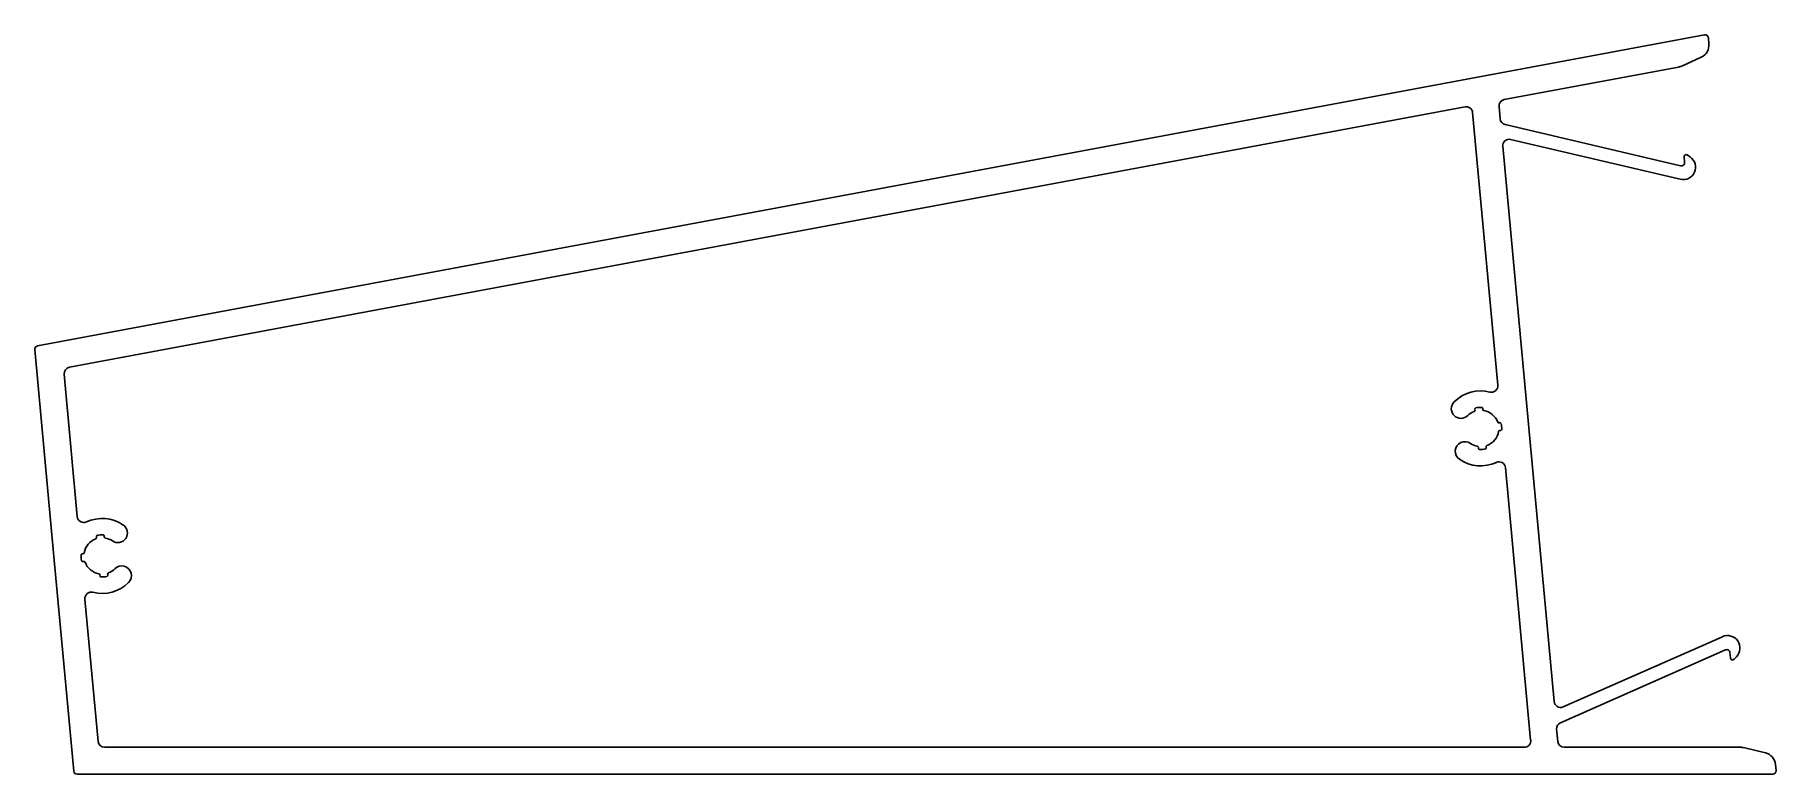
# Model space of a CAD drawing. Extents: x -85 to 120, y 13 to 100.
import ezdxf

# ---------------------------------------------------------------- set-up
doc = ezdxf.new("R2010")
doc.units = 0
doc.layers.get('0').update_dxf_attribs({"linetype": 'CONTINUOUS'})

msp = doc.modelspace()

# ---------------------------------------------------------------- linework, layer by layer
at = {"linetype": 'CONTINUOUS'}
for p, q in [((112, 99.96), (-85.14, 63.18)), ((112.51, 98.91), (112.45, 99.62)), ((109.29, 96.27), (111.6, 97.33)), ((88.31, 92.31), (108.92, 96.16)), ((-81.37, 60.65), (83.67, 91.44)), ((84.57, 90.77), (87.55, 58.53)), ((87.83, 90.04), (87.69, 91.49)), ((109.17, 84.49), (88.41, 89.36)), ((91.16, 53.94), (88.13, 86.78)), ((89.06, 87.59), (109.12, 82.88)), ((109.58, 85.53), (109.64, 84.89)), ((110.3, 85.52), (109.97, 85.75)), ((-85.45, 62.77), (-83.15, 37.82)), ((-80.43, 42.99), (-81.99, 59.83)), ((84.86, 55.62), (84.85, 55.66)), ((85.77, 55.75), (85.76, 55.7)), ((87.71, 54.08), (87.76, 54.09)), ((94.2, 21.11), (91.16, 53.94)), ((87.85, 53.17), (87.8, 53.18)), ((85.27, 51.1), (85.27, 51.14)), ((86.18, 51.23), (86.19, 51.18)), ((88.45, 48.78), (91.43, 16.54)), ((-78.16, 40.54), (-78.17, 40.59)), ((-77.25, 40.67), (-77.26, 40.62)), ((-83.15, 37.82), (-80.84, 12.88)), ((-79.83, 38.59), (-79.78, 38.59)), ((-79.69, 37.69), (-79.74, 37.67)), ((-77.75, 36.02), (-77.74, 36.07)), ((-76.84, 36.15), (-76.83, 36.1)), ((-77.97, 16.4), (-79.53, 33.24)), ((94.95, 18.62), (114.47, 27.22)), ((114.12, 28.79), (95.27, 20.48)), ((115, 26.91), (115.06, 26.28)), ((115.48, 26.12), (115.77, 26.41)), ((94.64, 16.4), (94.5, 17.85)), ((90.68, 15.71), (-77.22, 15.71)), ((116.36, 15.71), (95.39, 15.71)), ((119.21, 15.04), (116.75, 15.66)), ((-80.46, 12.53), (120.08, 12.53)), ((120.46, 12.95), (120.4, 13.66))]:
    msp.add_line(p, q, dxfattribs=at)
for centre, radius, start, end in [((110.95, 98.76), 1.57, 294.5762, 5.2842), ((112.07, 99.59), 0.381, 5.2842, 100.5685), ((108.63, 97.7), 1.57, 280.5685, 294.5762), ((83.81, 90.7), 0.762, 5.2842, 100.5685), ((88.45, 91.56), 0.762, 100.5685, 185.2842), ((88.58, 90.11), 0.762, 185.2842, 256.7755), ((88.88, 86.85), 0.762, 76.7755, 185.2842), ((109.46, 84.31), 1.47, 256.7755, 55.2842), ((109.26, 84.86), 0.38, 256.7755, 5.2842), ((109.83, 85.55), 0.249, 95.2842, 185.2842), ((109.83, 85.55), 0.249, 55.2842, 95.2842), ((-85.07, 62.8), 0.381, 100.5685, 185.2842), ((-81.23, 59.9), 0.762, 100.5685, 185.2842), ((85.52, 53.42), 4.43, 75.8056, 134.9504), ((86.79, 58.46), 0.762, 255.8056, 5.2842), ((83.19, 55.75), 1.14, 134.9504, 314.9504), ((84.71, 55.58), 0.152, 290.4786, 15.445), ((84.99, 55.7), 0.152, 102.9212, 195.445), ((85.52, 53.42), 2.49, 87.6498, 102.9212), ((85.61, 55.76), 0.152, 355.1258, 87.6498), ((85.91, 55.69), 0.152, 175.1258, 260.0925), ((85.52, 53.42), 2.15, 110.4786, 134.9504), ((85.52, 53.42), 2.15, 20.4786, 80.0925), ((87.67, 54.23), 0.152, 200.4786, 285.445), ((87.8, 53.95), 0.152, 12.9213, 105.445), ((85.52, 53.42), 2.49, 357.6473, 12.9213), ((83.66, 50.71), 1.14, 55.6181, 235.654), ((85.52, 53.42), 2.15, 235.6181, 260.0899), ((85.52, 53.42), 2.15, 290.476, 350.0899), ((87.78, 53.03), 0.152, 85.1235, 170.0899), ((87.86, 53.33), 0.152, 265.1235, 357.6473), ((85.52, 53.42), 4.43, 235.6274, 294.7629), ((85.12, 51.16), 0.152, 355.1235, 80.0899), ((85.42, 51.08), 0.152, 175.1235, 267.6473), ((85.52, 53.42), 2.49, 267.6473, 282.9187), ((86.04, 51.14), 0.152, 282.9187, 15.4427), ((86.32, 51.27), 0.152, 110.476, 195.4427), ((87.69, 48.71), 0.762, 5.2842, 114.7629), ((-79.68, 43.06), 0.762, 185.2842, 294.7629), ((-77.5, 38.34), 4.43, 55.6181, 114.7629), ((-75.64, 41.06), 1.14, 235.6181, 55.6181), ((-77.5, 38.34), 2.15, 110.476, 170.0899), ((-78.3, 40.5), 0.152, 290.476, 15.4427), ((-78.02, 40.63), 0.152, 102.9187, 195.4427), ((-77.5, 38.34), 2.49, 87.6472, 102.9187), ((-77.4, 40.68), 0.152, 355.1235, 87.6472), ((-77.1, 40.61), 0.152, 175.1235, 260.0899), ((-77.5, 38.34), 2.15, 55.6181, 80.0899), ((-79.84, 38.44), 0.152, 85.1235, 177.6472), ((-77.5, 38.34), 2.49, 177.6472, 192.9212), ((-79.78, 37.82), 0.152, 192.9212, 285.445), ((-79.76, 38.74), 0.152, 265.1235, 350.0899), ((-79.65, 37.54), 0.152, 20.4786, 105.445), ((-77.5, 38.34), 2.15, 200.4786, 260.0925), ((-75.18, 36.02), 1.14, 314.9144, 134.9504), ((-77.5, 38.34), 4.43, 255.8056, 314.9411), ((-77.9, 36.08), 0.152, 355.1258, 80.0925), ((-77.6, 36), 0.152, 175.1258, 267.6498), ((-77.5, 38.34), 2.49, 267.6498, 282.9212), ((-76.98, 36.06), 0.152, 282.9212, 15.445), ((-76.7, 36.19), 0.152, 110.4786, 195.445), ((-77.5, 38.34), 2.15, 290.4786, 314.9504), ((-78.77, 33.31), 0.762, 75.8056, 185.2842), ((114.72, 27.45), 1.47, 315.2842, 113.793), ((114.62, 26.88), 0.38, 5.2842, 113.793), ((115.31, 26.3), 0.249, 185.2842, 275.2842), ((115.31, 26.3), 0.249, 275.2842, 315.2842), ((94.96, 21.18), 0.762, 185.2842, 293.793), ((95.26, 17.92), 0.762, 113.793, 185.2842), ((90.68, 16.47), 0.762, 270, 5.2842), ((-77.22, 16.47), 0.762, 185.2842, 270), ((95.39, 16.47), 0.762, 185.2842, 270), ((116.36, 14.13), 1.57, 75.9923, 90.0722), ((118.83, 13.52), 1.57, 5.2842, 75.9923), ((-80.46, 12.91), 0.381, 185.2842, 270), ((120.08, 12.91), 0.381, 270, 5.2842)]:
    msp.add_arc(centre, radius, start, end, dxfattribs=at)

doc.saveas('drawing.dxf')
